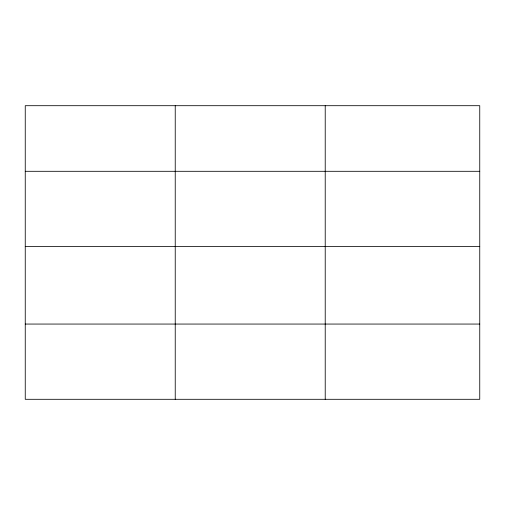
<?xml version="1.0" encoding="UTF-8"?>
<svg xmlns="http://www.w3.org/2000/svg" width="505" height="505" viewBox="0 0 505 505"><rect width="100%" height="100%" fill="white"/><g stroke="black" fill="none" stroke-linecap="round" stroke-linejoin="round"><path stroke-width="0.76" d="M479.75 246.541L479.75 105.697L25.25 105.697L25.25 399.303L479.75 399.303L479.75 246.541L25.25 246.541M25.25 171.302L479.75 171.302M25.25 324.058L479.75 324.058M325.22 105.697L325.22 399.303M175.235 105.697L175.235 399.303"/></g></svg>
